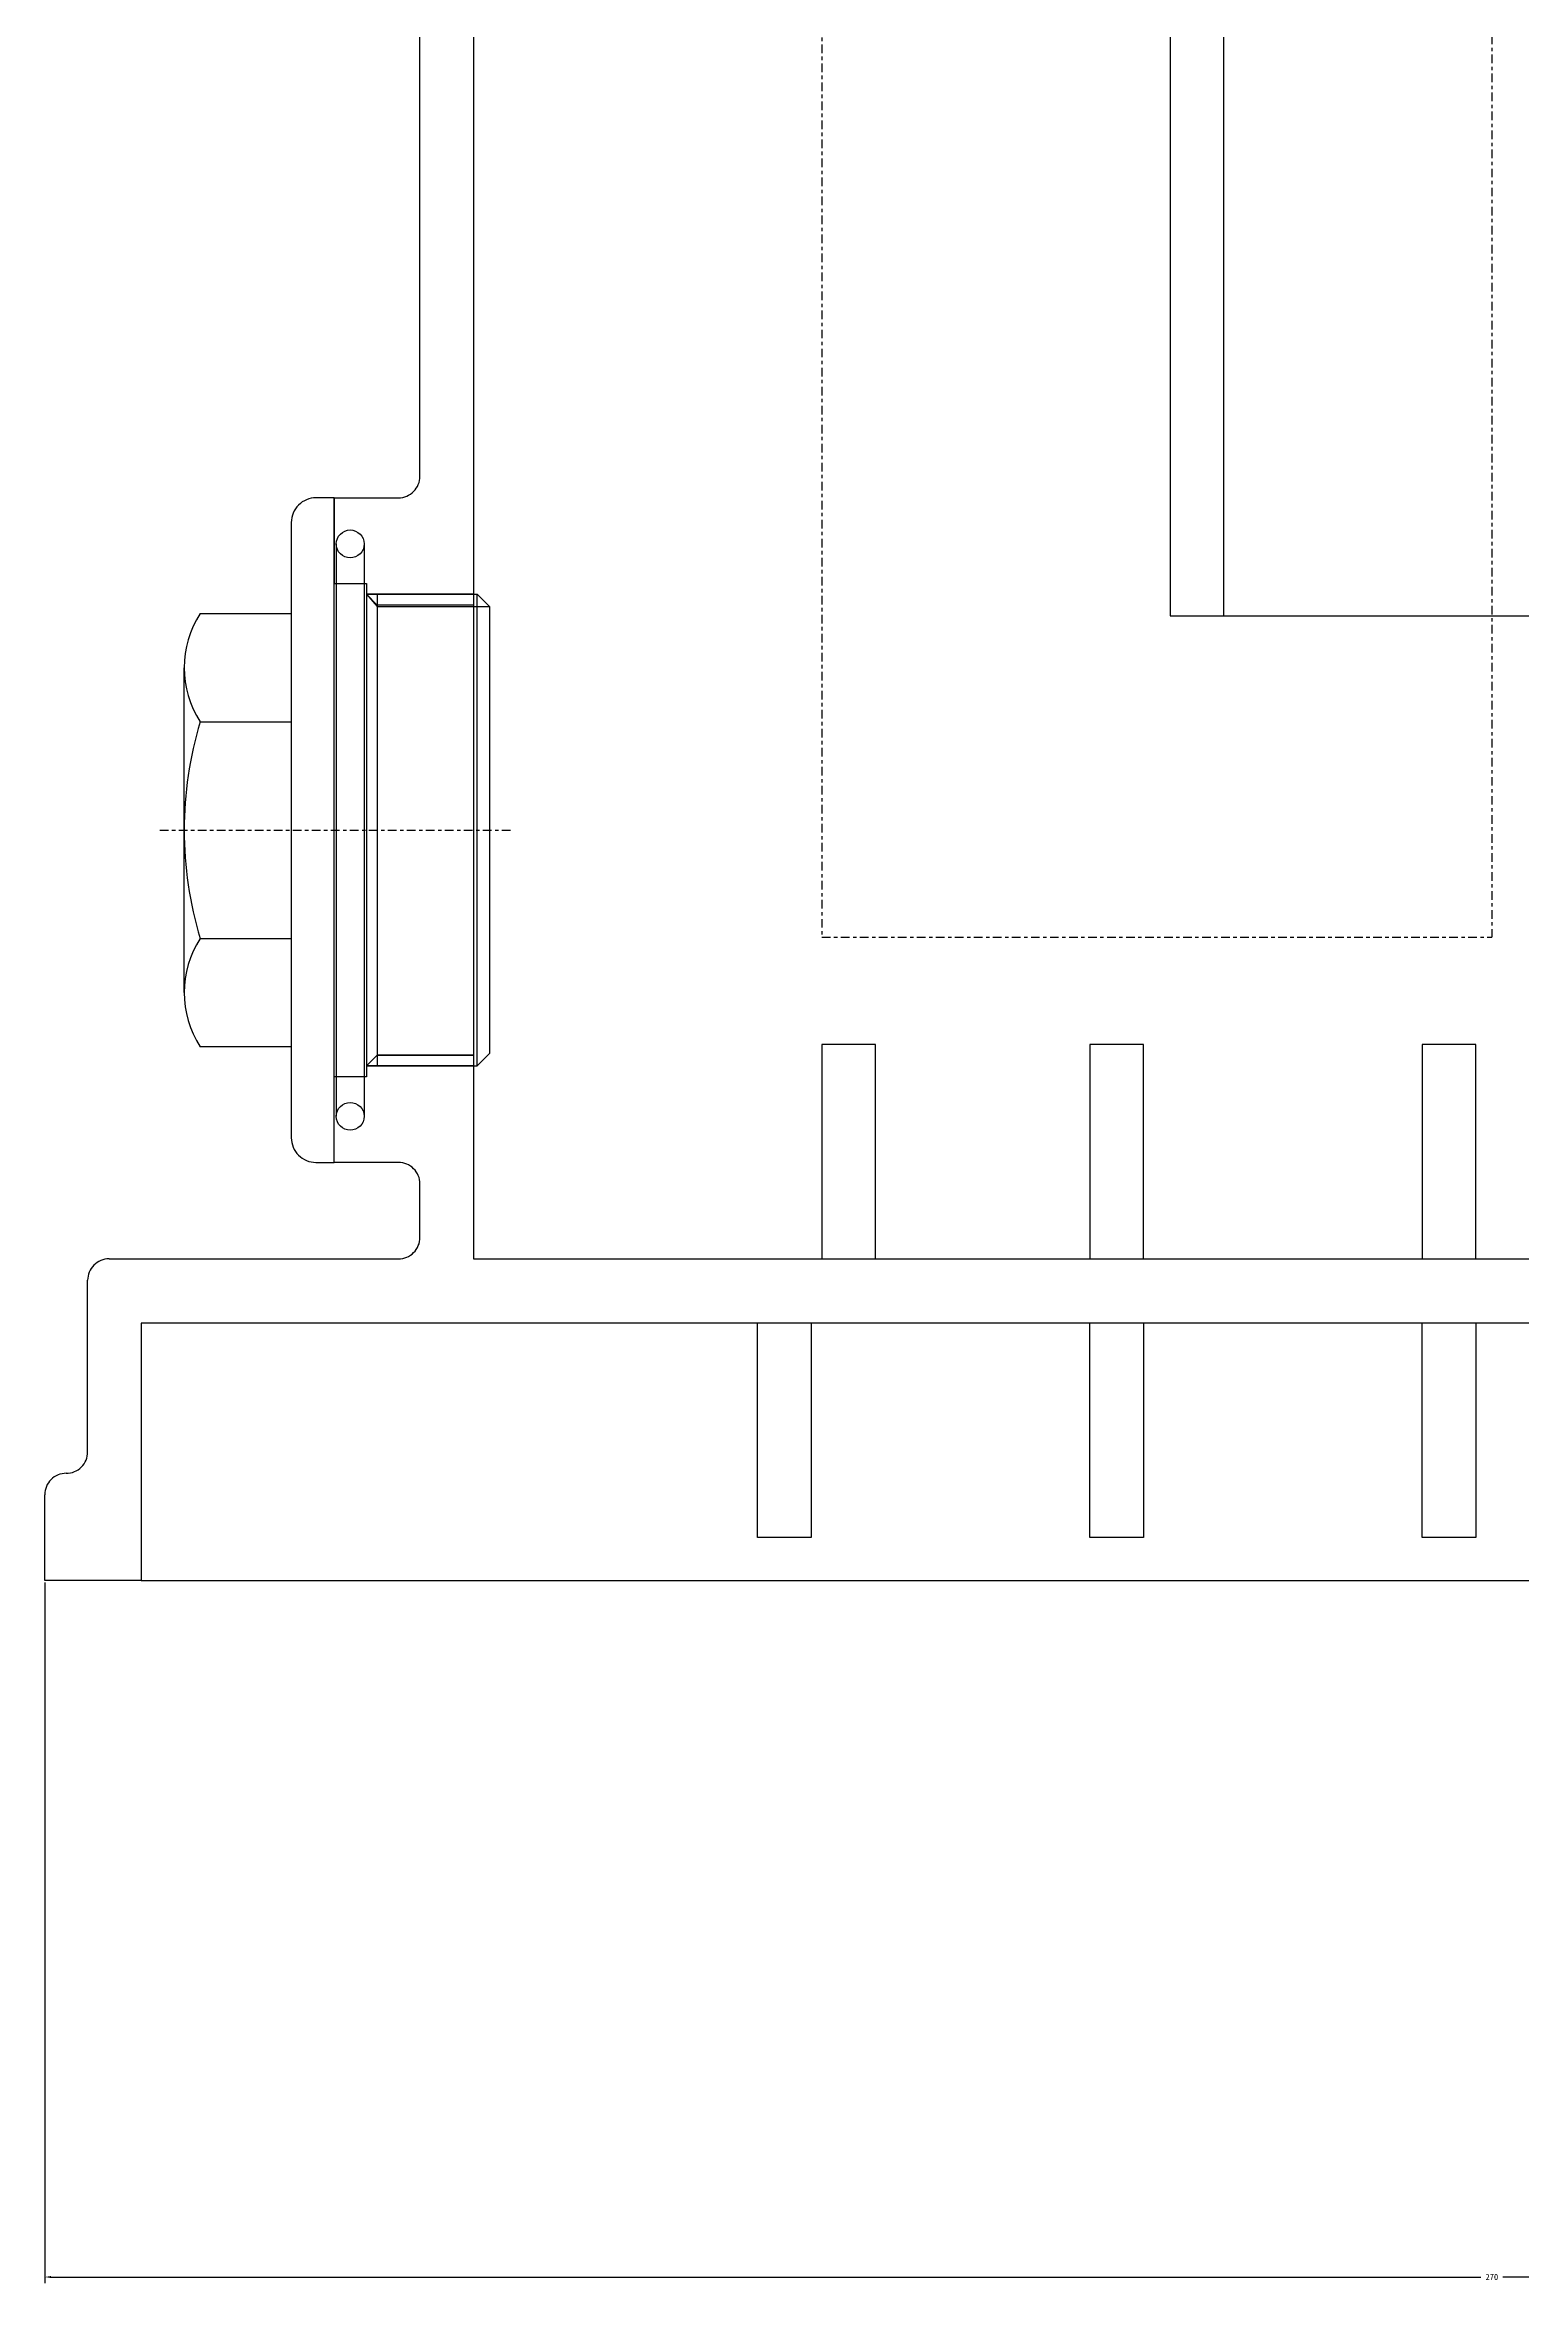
# Model space of a CAD drawing. Header units: inches. Extents: x -840 to -630, y 564 to 861.
# Drawn here: x -762.6 to -719.8, y 629.6 to 694.4 of the extents above; entities that cross this region are included whole.
import ezdxf

# ---------------------------------------------------------------- set-up
doc = ezdxf.new("R2010")
doc.units = ezdxf.units.IN
doc.header["$LTSCALE"] = 0.03937
doc.header["$MEASUREMENT"] = 0
doc.linetypes.add('CENTER', pattern=[10.16, 6.35, -1.27, 1.27, -1.27])
for name, color, linetype in [('001', 7, 'Continuous'), ('002', 7, 'Continuous'), ('CENTER', 1, 'Continuous'), ('DEMA', 5, 'Continuous')]:
    doc.layers.add(name, color=color, linetype=linetype)
doc.dimstyles.get("Standard").update_dxf_attribs({"dimtxt": 0.18, "dimasz": 0.18, "dimexe": 0.18, "dimexo": 0.0625, "dimgap": 0.09, "dimtad": 0, "dimtih": 1, "dimtoh": 1, "dimdec": 4, "dimzin": 0, "dimdsep": 46, "dimtxsty": 'Standard', "dimcen": 0.09, "dimadec": 0, "dimazin": 0, "dimtfac": 1, "dimtdec": 4, "dimtofl": 0, "dimtmove": 0, "dimatfit": 3, "dimfxl": 0, "dimtolj": 1, "dimtzin": 0, "dimarcsym": 0})

# ---------------------------------------------------------------- blocks, each defined once
blk = doc.blocks.new('*D5')
at = {"layer": 'Defpoints', "color": 0}
for p in [(-762.565, 649.952), (-678.834, 649.952), (-678.834, 629.8)]:
    blk.add_point(p, dxfattribs=at)
at = {"layer": 'DEMA', "color": 0, "lineweight": -2}
for p, q in [((-762.565, 649.89), (-762.565, 629.62)), ((-678.834, 649.89), (-678.834, 629.62)), ((-762.385, 629.8), (-721.016, 629.8)), ((-679.014, 629.8), (-720.382, 629.8))]:
    blk.add_line(p, q, dxfattribs=at)
at = {"layer": 'DEMA', "color": 0}
for points in [[(-762.385, 629.83), (-762.385, 629.77), (-762.565, 629.8)], [(-679.014, 629.77), (-679.014, 629.83), (-678.834, 629.8)]]:
    blk.add_solid(points, dxfattribs=at)
at = {"layer": 'DEMA', "color": 0, "insert": (-720.699, 629.8), "char_height": 0.18, "attachment_point": 5}
blk.add_mtext('\\A1;270', dxfattribs=at)

msp = doc.modelspace()

# ---------------------------------------------------------------- linework, layer by layer
at = {"layer": '001'}
for p, q in [((-751.71093, 681.89419), (-751.71093, 707.32371)), ((-750.16035, 707.32371), (-750.16035, 659.25572)), ((-730.0028, 698.73986), (-730.0028, 677.86268)), ((-728.45222, 677.86268), (-728.45222, 698.73986)), ((-754.19186, 681.27396), (-754.71905, 681.27396)), ((-754.19186, 662.04676), (-754.19186, 681.27396)), ((-754.19186, 681.27396), (-752.33116, 681.27396)), ((-755.43232, 680.56069), (-755.43232, 662.76003)), ((-730.0028, 677.86268), (-728.45222, 677.86268)), ((-754.19186, 662.04676), (-754.19186, 664.52769)), ((-754.71905, 662.04676), (-754.19186, 662.04676)), ((-752.33116, 662.04676), (-754.19186, 662.04676)), ((-751.71093, 659.87595), (-751.71093, 661.42653)), ((-761.32453, 653.67363), (-761.32453, 658.63549)), ((-760.70429, 659.25572), (-752.33116, 659.25572)), ((-750.16035, 659.25572), (-712.94642, 659.25572)), ((-712.79136, 657.39502), (-759.77394, 657.39502)), ((-759.77394, 657.39502), (-759.77394, 649.95224)), ((-762.56499, 649.95224), (-762.56499, 652.43317)), ((-759.77394, 649.95224), (-762.56499, 649.95224))]:
    msp.add_line(p, q, dxfattribs=at)
for centre, radius, start, end in [((-752.33116, 681.89419), 0.62023, 269.9999536, 0.0000392), ((-754.71905, 680.56069), 0.71327, 89.9999604, 180.000046), ((-754.71905, 662.76003), 0.71327, 179.9999572, 270.0000428), ((-752.33116, 661.42653), 0.62023, 359.9999572, 90.0000428), ((-752.33116, 659.87595), 0.62023, 269.9999572, 0.0000428), ((-760.70429, 658.63549), 0.62023, 89.9999536, 180.0000392), ((-761.94476, 653.67363), 0.62023, 269.9999572, 0.0000428), ((-761.94476, 652.43317), 0.62023, 89.9999572, 180.0000428)]:
    msp.add_arc(centre, radius, start, end, dxfattribs=at)
at = {"layer": '002'}
for p, q in [((-754.19186, 679.10315), (-754.19186, 681.27396)), ((-754.13182, 679.94046), (-754.13182, 663.38026)), ((-753.32552, 679.94046), (-753.32552, 663.38026)), ((-754.19186, 679.10315), (-754.19186, 678.79303)), ((-754.19186, 664.52769), (-754.19186, 678.79303)), ((-750.16035, 679.10315), (-750.16035, 664.21758)), ((-752.95139, 678.48292), (-752.95139, 664.83781)), ((-752.59476, 678.48292), (-750.05181, 678.48292)), ((-758.06831, 677.92696), (-755.43232, 677.92696)), ((-728.45222, 677.86268), (-712.94642, 677.86268)), ((-758.53348, 666.96042), (-758.53348, 676.36031)), ((-758.06831, 674.79366), (-755.43232, 674.79366)), ((-758.06831, 668.52706), (-755.43232, 668.52706)), ((-755.43232, 665.39377), (-758.06831, 665.39377)), ((-752.59476, 664.83781), (-750.05181, 664.83781)), ((-754.19186, 662.04676), (-754.19186, 664.21758)), ((-759.77394, 649.95224), (-712.79136, 649.95224))]:
    msp.add_line(p, q, dxfattribs=at)
for points in [[(-754.19186, 679.10315), (-754.19186, 678.79303), (-753.26151, 678.79303), (-753.26151, 664.52769), (-754.19186, 664.52769), (-754.19186, 681.27396), (-754.19186, 679.10315)], [(-754.19186, 679.10315), (-754.19186, 678.79303), (-753.26151, 678.79303), (-753.26151, 664.52769), (-754.19186, 664.52769)], [(-750.16035, 678.1728), (-752.95139, 678.1728), (-753.26151, 678.48292), (-750.16035, 678.48292), (-753.26151, 678.48292), (-752.95139, 678.12628), (-749.69517, 678.12628), (-749.69517, 665.19444), (-750.05181, 664.83781), (-750.05181, 678.48292), (-749.69517, 678.12628)], [(-752.95139, 678.1728), (-752.95139, 665.14793), (-750.16035, 665.14793), (-752.95139, 665.14793), (-753.26151, 664.83781), (-750.16035, 664.83781), (-753.26151, 664.83781), (-752.95139, 665.14793)], [(-738.53099, 659.25572), (-738.53099, 665.45804), (-740.08157, 665.45804), (-740.08157, 659.25572)], [(-730.77809, 659.25572), (-730.77809, 665.45804), (-732.32867, 665.45804), (-732.32867, 659.25572)], [(-721.16449, 659.25572), (-721.16449, 665.45804), (-722.71507, 665.45804), (-722.71507, 659.25572)], [(-740.39169, 657.39502), (-740.39169, 651.1927), (-741.94227, 651.1927), (-741.94227, 657.39502)], [(-730.77809, 657.39502), (-730.77809, 651.1927), (-732.32867, 651.1927), (-732.32867, 657.39502)], [(-721.16449, 657.39502), (-721.16449, 651.1927), (-722.71507, 651.1927), (-722.71507, 657.39502)]]:
    msp.add_lwpolyline(points, dxfattribs=at)
for centre in [(-753.72867, 679.94046), (-753.72867, 663.38026)]:
    msp.add_circle(centre, 0.40315, dxfattribs=at)
for centre, radius, start, end in [((-755.66275, 676.36031), 2.87073, 146.9252695, 213.0747305), ((-747.7483, 671.66036), 10.78518, 163.1109833, 196.8890167), ((-755.66275, 666.96042), 2.87073, 146.9252695, 213.0747305)]:
    msp.add_arc(centre, radius, start, end, dxfattribs=at)
at = {"layer": 'CENTER', "linetype": 'CENTER'}
for p, q in [((-720.69932, 703.44726), (-720.69932, 668.5592)), ((-740.08157, 696.03926), (-740.08157, 668.5592)), ((-759.23664, 671.66036), (-748.99672, 671.66036)), ((-740.08157, 668.5592), (-720.69932, 668.5592))]:
    msp.add_line(p, q, dxfattribs=at)

# ---------------------------------------------------------------- dimensions: what is measured, and where the dimension line sits
at = {"layer": 'DEMA'}
dim = msp.add_linear_dim(base=(-678.83365, 629.80033), p1=(-762.56499, 649.95224), p2=(-678.83365, 649.95224), text='270', dimstyle='Standard', override={"dimtmove": 1}, dxfattribs=at)
dim.commit()
dim.dimension.update_dxf_attribs({"geometry": '*D5', "text_midpoint": (-720.69932, 629.80033)})

doc.saveas('drawing.dxf')
